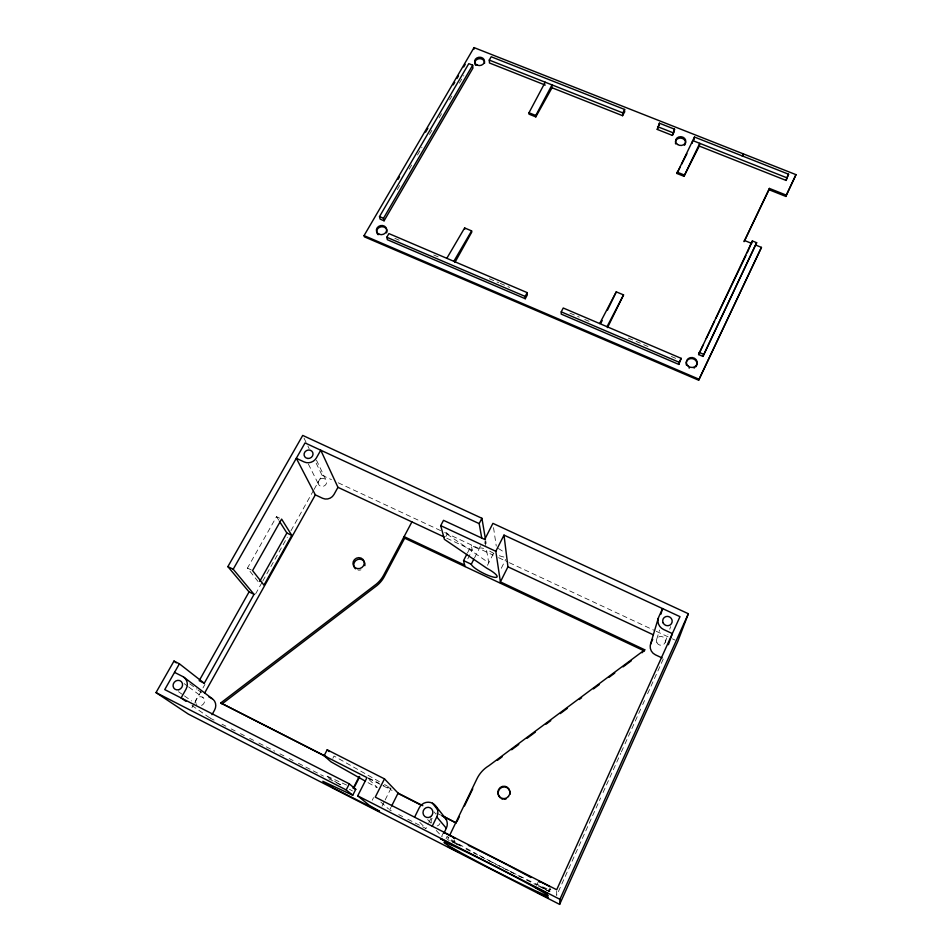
<?xml version="1.0" encoding="UTF-8"?>
<svg xmlns="http://www.w3.org/2000/svg" width="952" height="952" viewBox="0 0 952 952"><rect width="100%" height="100%" fill="white"/><g stroke="black" fill="none" stroke-linecap="round" stroke-linejoin="round"><path stroke-width="0.71" stroke-dasharray="4.76 3.57" d="M556.694 891.167L556.682 895.392L600.617 797.966M656.69 639.327L659.593 630.046M665.21 642.362L667.923 634.472M669.72 629.224L670.624 626.594M603.056 792.552L620.752 753.318M621.358 751.961L624.405 745.202M625.012 743.845L642.1 705.956M642.707 704.599L644.54 700.541M647.586 693.782L663.449 658.594M548.911 891.096L550.066 888.549M536.845 884.92L538.582 881.124M448.88 836.963L447.607 839.604L452.866 842.294M453.509 842.318L454.699 839.842M441.728 836.249L443.513 832.536M446 838.867L447.154 836.463A58.286 2.237 27.2 0 0 472.68 851.778M407.789 819.232L425.925 828.514L428.305 823.647M428.912 822.421L430.102 819.993A9.496 9.08 -76 0 1 431.446 817.923M390.951 807.367L389.654 809.962L392.248 811.282M382.002 806.225L384.548 801.132M385.155 799.918L390.879 788.518M501.299 568.261L505.738 559.407M372.232 800.263L373.565 797.621M487.448 565.357L493.898 552.612M467.789 558.848L472.252 550.125L471.299 545.508L478.999 549.102A14.411 3.153 27 0 1 482.271 548.126L483.592 548.459M479.249 548.304L480.522 545.793M474.501 557.932L478.999 549.102M467.432 553.053L471.299 545.508M445.738 536.75L447.083 534.155L446.369 531.394M332.819 758.363L334.021 756.043L381.109 782.663M214.069 720.14L210.106 718.129L211.38 715.821M191.947 707.622L194.113 703.754M194.839 702.457L204.954 684.381M255.541 594.012L262.038 582.386M262.764 581.101L287.337 537.202M290.955 530.74L313.351 490.72M314.077 489.423L322.026 475.226L315.588 461.958M258.123 581.601L247.449 568.106L276.52 516.674L281.613 519.09M397.293 189.615L400.28 184.486M409.253 169.111L412.252 163.982M417.476 155.009L421.962 147.31M429.435 134.494L432.434 129.365M439.158 117.834L442.144 112.705M449.63 99.889L451.867 96.033M459.34 83.217L463.826 75.529M394.842 238.357L401.554 241.225M433.767 254.981L440.478 257.849M489.376 278.746L498.86 282.792M500.216 283.363L509.689 287.409M569.939 313.148L579.351 317.171M584.73 319.467L590.109 321.776M628.332 338.103L648.479 346.707M671.327 356.464L676.705 358.761M540.665 886.538L540.212 886.55M461.113 846.138L459.269 845.281M346.587 785.055L325.774 775.571L337.222 782.925M322.026 475.226L331.463 479.63M338.198 482.783L443.311 531.859M444.667 532.489L493.172 555.147M498.562 557.67L507.999 562.073M509.344 562.703L654.893 630.664M656.249 631.295L671.065 638.221M672.421 638.84L675.111 640.101M446.774 538.213L472.252 550.125M541.367 886.847L550.066 891.346M549.399 891.334L547.578 890.453M247.449 568.106L251.292 569.974M454.854 842.544L450.867 840.699L451.688 841.294M458.305 844.805L456.734 844.007M547.067 890.203L544.889 889.097M368.531 777.915L377.813 782.627A15.232 0.762 27.4 0 0 379.122 783.306M368.329 778.319L392.093 790.41M436.635 813.056L440.562 815.043M221.971 724.186L225.921 726.209M231.193 728.911L235.156 730.934M240.428 733.623L244.378 735.646M249.65 738.347L253.601 740.37M258.873 743.06L274.688 751.152M279.959 753.853L283.91 755.876M289.182 758.566L293.145 760.588M298.416 763.29L323.454 776.094M328.726 778.796L341.899 785.531M349.396 789.244L352.442 790.922M398.721 814.603L402.613 816.59M454.175 842.96L460.744 846.328M466.004 849.017L525.147 879.255M526.456 879.934L536.976 885.312M538.285 885.979L548.804 891.358M455.925 843.079L461.482 846.102M544.342 888.811L542.783 887.99M338.353 783.532L340.614 784.734M454.104 842.639L452.355 841.675M542.307 887.74L541.45 887.264M368.031 782.627L376.956 787.649M447.083 534.155L488.745 562.799L486.484 549.661M191.983 705.515L210.106 718.129M178.524 691.723L183.26 695.079M184.45 695.912L191.554 700.934M184.129 683.607L187.984 686.452M188.793 687.058L203.109 697.637M189.793 683.81L196.838 689.093M198.004 689.974L201.526 692.616M380.8 802.048L388.547 808.974M369.031 779.557L377.218 787.387M419.749 822.338L425.925 828.514M436.206 830.453L442.18 836.82M427.638 819.589L431.661 823.944M433.993 811.83L435.897 814.115M276.52 516.674L278.746 520.173M308.377 464.064L318.611 484.461M304.009 438.075L307.234 444.715M307.877 446.036L309.162 448.69M316.433 460.125L326.322 480.665A4.296 3.986 -25.6 0 1 321.776 486.436A4.296 3.986 -25.6 0 1 319.039 480.082A4.296 3.986 -25.6 0 1 326.322 480.665M484.973 540.903L486.234 548.209M485.698 540.605L486.174 543.402L484.842 543.08A14.387 3.201 27 0 0 482.926 542.938M493.541 527.634L496.254 546.103M549.78 888.668A58.286 2.237 27.2 0 1 548.673 889.323M546.983 888.692A58.286 2.237 27.2 0 1 532.394 882.171M531.121 881.564A58.286 2.237 27.2 0 1 515.246 873.841M514.08 873.258A58.286 2.237 27.2 0 1 510.522 871.473M509.32 870.878A58.286 2.237 27.2 0 1 505.69 869.033M503.251 867.796A58.286 2.237 27.2 0 1 492.243 862.143M491.03 861.512A58.286 2.237 27.2 0 1 473.739 852.349M390.201 787.911A15.232 0.762 27.4 0 1 382.906 785.186M384.537 784.531A15.232 0.762 27.4 0 1 387.583 786.269M388.404 786.757A15.232 0.762 27.4 0 1 389.118 787.197M360.987 569.832A5.724 5.426 -30.8 0 1 358.059 570.058M503.894 557.015A14.387 3.201 27 0 1 498.289 555.313M493.886 553.374A14.387 3.201 27 0 1 489.542 551.029M498.312 548.507A14.387 3.201 27 0 1 503.192 551.625M195.91 703.159A4.689 4.308 -48.6 0 1 198.861 697.031A4.689 4.308 -48.6 0 1 204.49 699.898A4.689 4.308 -48.6 0 1 200.812 705.658M196.814 704.587A4.689 4.308 -48.6 0 1 196.29 703.921M439.931 823.492A4.843 4.629 -75.5 0 1 437.218 825.943M431.363 822.956A4.843 4.629 -75.5 0 1 433.267 817.375M656.88 642.588A4.534 4.379 35.1 0 0 664.627 643.504A4.534 4.379 35.1 0 0 661.342 636.448A4.534 4.379 35.1 0 0 656.88 642.588"/><path stroke-width="1.43" d="M561.24 311.851L561.228 314.112L678.836 364.426L681.18 358.357L563.239 308.008L561.24 311.851L679.264 362.319L678.836 364.426M485.46 539.213L481.914 518.281L302.724 435.421L227.873 566.63L233.204 569.225L254.053 594.357L204.263 683.262L179.404 663.806L173.99 661.069L156.009 692.592L188.329 714.083L559.633 904.4L559.919 899.319L688.344 613.731L492.91 523.362L484.723 539.451L443.513 520.327L440.716 525.659L444.394 539.332L486.9 568.296A14.47 2.999 27.1 0 1 497.075 576.888A14.47 2.999 27.1 0 1 483.842 573.449A14.47 2.999 27.1 0 1 471.288 564.238L463.565 560.609L466.777 554.314M545.222 82.217L528.979 112.764L529.026 114.157L535.821 116.882L535.786 115.489L552.005 84.895L552.017 87.751L622.584 115.692L622.798 112.895L624.631 109.456L491.196 56.763L489.268 60.083L489.483 62.987L545.258 85.073M624.405 112.265L624.631 109.456M607.495 327.595L623.548 294.906L616.277 291.847L607.519 310.055M657.237 129.412L659.379 123.189L674.54 129.174L674.147 131.935L672.362 135.398L657.237 129.412L658.439 127.104M659.379 123.189L659.296 125.462M672.362 135.398L674.54 129.174M676.908 173.466L694.472 137.04L788.577 174.216L786.09 180.428L699.28 146.061L699.756 143.335L683.988 176.298L676.908 173.466L680.24 166.897M692.235 143.276L692.687 140.539L786.864 177.798L786.09 180.428M694.008 139.777L694.472 137.04M743.107 155.247L743.417 153.903L742.298 156.176M698.589 354.549L752.366 240.951L756.65 242.689L702.945 356.405L698.589 354.549L703.064 345.183M702.945 356.405L756.65 242.689M785.876 196.433L786.257 195.136L769.383 188.413L769.026 189.722L785.876 196.433L795.991 174.656L474.025 47.6L364.057 235.608L364.39 236.834L698.649 380.205L761.457 247.389L755.959 245.152M769.383 188.413L744.071 241.677L769.026 189.722M747.213 252.792L752.366 240.951M642.064 652.751L644.778 649.811L500.395 581.898L507.94 566.821L504.001 535.107L679.99 616.658L556.694 889.763L375.267 797.11L384.465 778.867L327.19 749.807L324.073 755.781L331.01 761.838L365.473 781.199M761.457 247.389L698.649 380.205M650.513 644.218L658.308 618.134M660.866 614.218L662.568 608.578L658.736 616.991A9.627 9.27 31.6 0 0 663.603 629.51L672.35 633.592L668.399 644.706M688.344 613.731L677.812 641.362L559.633 904.4M652.703 639.256L650.918 643.171A8.901 8.604 36.3 0 0 655.392 654.809L662.104 657.963M786.257 195.136L795.991 174.656M706.265 338.484L714.583 321.074M715.856 318.396L745.94 255.469M786.864 177.798L788.577 174.216M449.511 835.654L476.892 778.903A31.154 30.202 -85.5 0 1 488.84 765.753L644.778 649.811M456.9 821.707L459.435 816.447M464.517 805.928L472.763 788.815M679.264 362.319L681.18 358.357M443.953 833.155L446.321 828.264A9.496 9.08 -76 0 0 442.335 815.614L456.258 823.028L441.871 815.709M432.232 826.205L436.754 816.923A10.305 9.865 -73.5 0 0 432.47 803.226A10.305 9.865 -73.5 0 0 419.154 807.962L414.596 817.197M391.605 806.07L398.079 793.111L422.807 805.678M500.597 583.314L495.825 551.291L504.001 535.107M683.988 176.298L699.28 146.061M179.404 663.806L164.744 689.593L349.301 783.853L355.762 789.315L352.764 795.206L322.811 781.283L334.342 788.518L379.467 811.259L369.566 805.547L357.714 795.824L366.984 777.594L220.745 702.957L374.422 585.563A28.727 27.227 -30.7 0 0 383.68 575.127L411.907 521.91M600.855 323.168L602.188 320.55M681.572 164.268L686.904 153.772M353.359 788.018L359.261 776.451M353.751 788.363L359.654 776.808M471.288 564.238L473.858 559.193M481.783 538.225L479.177 523.612L481.914 518.281M352.764 795.206L346.183 789.922L349.301 783.853M607.007 326.691L623.548 294.906M599.665 323.561L616.277 291.847M464.6 565.072L404.112 536.619L404.671 538.178L384.334 576.555A28.619 27.144 -30.8 0 1 375.1 586.956L222.03 703.933M525.266 298.726L525.159 296.429L527.182 292.621L388.904 233.597L386.786 237.262L387.357 239.714L525.266 298.726L527.289 294.93L527.182 292.621M622.584 115.692L624.667 111.777M212.022 714.678L214.569 710.085A9.199 8.461 -49.1 0 0 211.427 698.221L208.916 696.935M337.96 487.329L333.973 494.516A8.437 7.854 -26 0 1 322.645 498.301L315.338 494.861L296.31 458.281L304.176 461.946A9.104 8.389 -24.5 0 0 316.409 457.9L320.753 450.201L337.96 487.329L444.084 536.952M454.889 262.443L471.752 232.121L471.609 230.884L464.635 227.945L446.821 258.313M535.821 116.882L552.017 87.751M291.788 535.369L263.966 585.147L252.577 570.593L281.613 519.09L291.788 535.369L286.873 533.013L279.483 521.339M204.597 693.08L315.338 494.861M259.729 581.458L286.873 533.013M227.873 566.63L249.055 591.906L199.194 680.692L204.263 683.262M233.204 569.225L305.045 442.93L479.177 523.612M384.084 220.793L383.501 218.294L472.656 65.188L468.777 63.653L379.503 216.592L380.098 219.103L384.084 220.793L472.93 68.092L472.656 65.188M397.995 179.357L399.483 176.798M425.627 132.09L427.865 128.258M453.247 84.835L454.747 82.277M456.984 78.445L458.483 75.886M463.707 66.949L465.195 64.391M453.83 261.312L471.609 230.884M497.408 760.339L502.156 756.804M511.64 749.759L518.757 744.464M527.051 738.288L535.357 732.124M546.02 724.186L550.768 720.652M560.252 713.595L567.368 708.312M579.221 699.494L581.601 697.733M593.453 688.915L599.379 684.5M608.863 677.443L614.79 673.04M623.096 666.864L631.39 660.688M537.071 892.131L548.34 897.926L537.059 892.143M489.268 60.083L622.798 112.895M657.57 126.652L672.743 132.649M528.979 112.764L535.786 115.489M677.11 172.133L684.202 174.989M744.393 240.451L751.699 243.415M444.001 832.667L445.75 833.452M379.503 216.592L383.501 218.294M699.089 352.407L703.468 354.263M539.248 881.326L540.724 881.98M386.786 237.262L525.159 296.429M364.057 235.608L698.899 379.17M454.223 838.224L453.473 837.879M440.716 525.659L495.825 551.291M353.144 788.101L355.762 789.315M507.94 566.821L653.131 634.722M404.671 538.178L644.433 650.989M541.2 882.207L542.795 882.98M446.214 833.678L449.522 835.332M249.055 591.906L254.053 594.357M543.366 883.266L544.556 883.872M174.537 672.374L182.689 676.503A9.972 9.104 -47.1 0 1 185.985 689.284L181.094 697.959L185.938 701.315M220.745 702.957L326.572 756.757M420.939 805.071L398.698 793.766L384.465 778.867M156.009 692.592L346.183 789.922M357.714 795.824L559.919 899.319M545.151 884.17L546.317 884.777M450.094 835.63L451.224 836.225M546.876 885.074L548.412 885.907M451.772 836.522L453.235 837.32M548.852 886.157L549.911 886.764M453.664 837.558L454.889 838.296M539.986 882.028L539.32 881.647M444.798 833.381L444.167 833.012M183.712 677.122L212.379 698.792M173.99 661.069L176.287 662.854M327.19 749.807L329.142 751.592M436.754 816.923L446.321 828.264M432.458 803.214L436.944 808.855M436.254 806.677L445.833 818.803M463.565 560.609L464.945 566.535M464.635 227.945L464.802 229.194M474.025 47.6L474.167 49.064M686.499 365.223A5.438 4.962 10.5 0 1 688.76 359.202A5.438 4.962 10.5 0 1 695.686 360.451A5.438 4.962 10.5 0 1 695.698 366.889M694.496 367.817A5.438 4.962 10.5 0 1 694.032 368.055M689.391 368.055A5.438 4.962 10.5 0 1 688.915 367.829M377.289 233.68A5.176 4.558 -11.4 0 1 381.562 226.743A5.176 4.558 -11.4 0 1 386.607 232.835M378.194 234.716A5.176 4.558 -11.4 0 1 377.551 234.049M475 64.272A4.927 4.165 -4.9 0 1 479.284 58.691A4.927 4.165 -4.9 0 1 484.532 63.403M475.655 65.343A4.927 4.165 -4.9 0 1 475.393 65.01M675.444 141.693A5.093 4.379 4.6 0 1 682.513 138.48A5.093 4.379 4.6 0 1 684.464 145.275M675.73 143.954A5.093 4.379 4.6 0 1 675.42 142.836M468.301 845.34A58.286 2.237 27.2 0 1 506.964 864.725M508.261 865.404A58.286 2.237 27.2 0 1 510.855 866.76M512.14 867.427A58.286 2.237 27.2 0 1 526.623 875.162M527.729 875.769A58.286 2.237 27.2 0 1 530.93 877.53M500.145 797.776A6.212 6.021 -85.6 0 1 502.168 787.233A6.212 6.021 -85.6 0 1 510.022 794.254M506.059 798.954A6.212 6.021 -85.6 0 1 504.524 799.275M502.953 799.18A6.212 6.021 -85.6 0 1 501.454 798.668M355.489 568.82A5.724 5.426 -30.8 0 1 357.726 559.455A5.724 5.426 -30.8 0 1 364.854 565.643M535.702 887.431L547.769 893.63L535.702 887.431M440.562 838.712L452.319 844.805L440.562 838.712M448.071 846.495L459.066 852.195L448.071 846.495M688.141 366.092A5.45 4.974 10.5 0 0 697.102 363.7A5.45 4.974 10.5 0 0 690.117 357.702A5.45 4.974 10.5 0 0 688.141 366.092M379.432 234.359A5.188 4.57 -11.4 0 0 386.679 229.373A5.188 4.57 -11.4 0 0 378.503 226.493A5.188 4.57 -11.4 0 0 379.432 234.359M477.214 65.117A4.939 4.165 -4.9 0 0 484.485 61.142A4.939 4.165 -4.9 0 0 476.952 57.905A4.939 4.165 -4.9 0 0 477.214 65.117M677.515 144.466A5.105 4.391 4.6 0 0 685.726 141.848A5.105 4.391 4.6 0 0 678.812 136.969A5.105 4.391 4.6 0 0 677.515 144.466M466.171 855.586A58.369 1.975 27.2 0 0 547.84 895.963A58.369 1.975 27.2 0 0 474.465 856.003A58.369 1.975 27.2 0 0 466.171 855.586M508.451 796.503A6.224 6.045 -85.5 0 0 505.06 786.316A6.224 6.045 -85.5 0 0 498.193 794.48A6.224 6.045 -85.5 0 0 508.451 796.503M357.333 568.606A5.748 5.45 -30.7 0 0 364.057 561.323A5.748 5.45 -30.7 0 0 354.489 559.586A5.748 5.45 -30.7 0 0 357.333 568.606M663.127 622.894A4.808 4.641 31.6 0 0 671.35 623.857A4.808 4.641 31.6 0 0 667.852 616.396A4.808 4.641 31.6 0 0 663.127 622.894M307.901 458.483A4.558 4.189 -24.5 0 0 312.72 452.426A4.558 4.189 -24.5 0 0 305.021 451.819A4.558 4.189 -24.5 0 0 307.901 458.483M178.821 689.7A4.986 4.558 -47.1 0 0 181.332 681.596A4.986 4.558 -47.1 0 0 173.276 684.083A4.986 4.558 -47.1 0 0 178.821 689.7M430.625 816.685A5.153 4.927 -73.5 0 0 430.209 807.82A5.153 4.927 -73.5 0 0 422.997 812.818A5.153 4.927 -73.5 0 0 430.625 816.685"/></g></svg>
